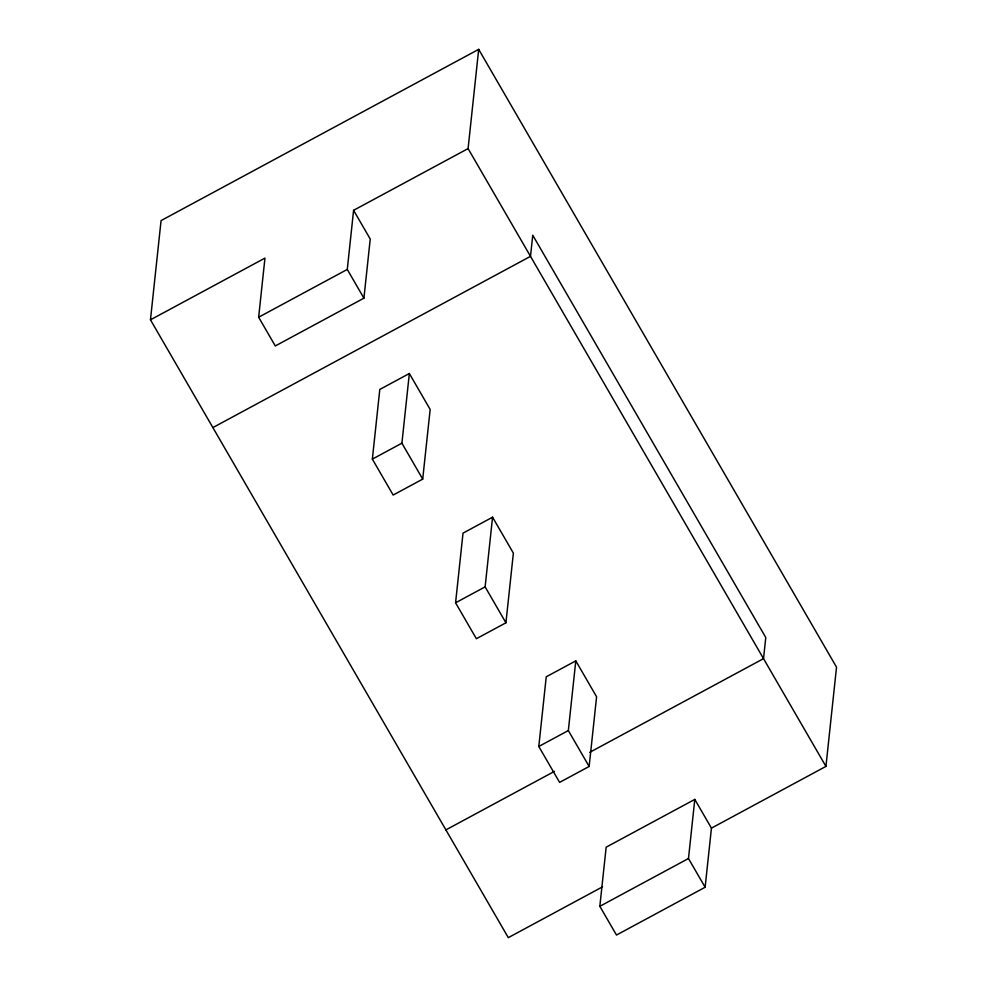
<?xml version="1.0" encoding="UTF-8"?>
<svg xmlns="http://www.w3.org/2000/svg" width="987" height="987" viewBox="0 0 987 987"><rect width="100%" height="100%" fill="white"/><g stroke="black" fill="none" stroke-linecap="round" stroke-linejoin="round"><path stroke-width="1.48" d="M602.588 886.819L508.305 937.65L150.468 319.825L161.066 220.595L478.695 49.35L836.532 667.175L825.934 766.405L711.442 828.142L705.125 887.251L616.48 935.047L599.837 906.313L606.154 847.191L694.799 799.396L711.442 828.142M478.695 49.35L468.085 148.593L353.593 210.317L370.236 239.051L363.919 298.173L275.287 345.956L258.643 317.222L264.96 258.1L150.468 319.825M363.919 298.173L347.276 269.439L353.593 210.317M372.358 459.115L379.798 389.446L409.346 373.518L430.159 409.432L422.707 479.114L393.159 495.042L372.358 459.115L401.906 443.188L409.346 373.518M455.575 602.798L463.026 533.128L492.562 517.2L513.376 553.115L505.924 622.797L476.376 638.725L455.575 602.798L485.123 586.87L492.562 517.2M538.791 746.48L546.243 676.798L575.791 660.871L596.592 696.797L589.14 766.467L559.604 782.395L538.791 746.48L568.339 730.553L575.791 660.871M705.125 887.251L688.482 858.517L694.799 799.396M258.643 317.222L347.276 269.439M212.884 427.581L530.5 256.349L532.758 235.239L765.776 637.54L763.519 658.65L589.77 752.316M445.89 829.894L554.484 771.353M599.837 906.313L688.482 858.517M468.085 148.593L825.934 766.405M401.906 443.188L422.707 479.114M485.123 586.87L505.924 622.797M568.339 730.553L589.14 766.467"/></g></svg>
